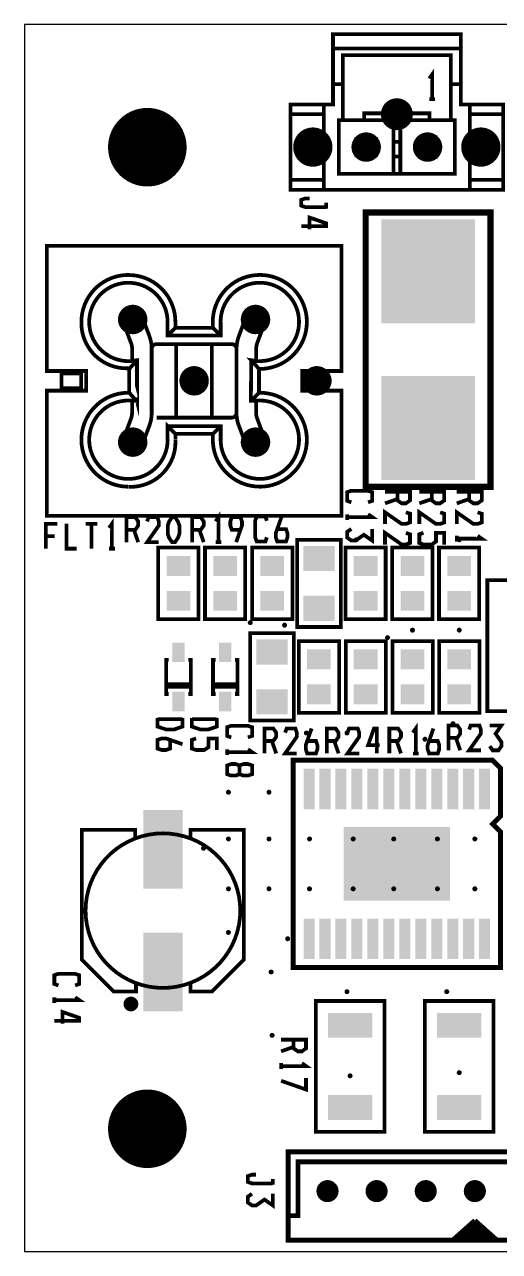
# Model space of a CAD drawing. Extents: x -5 to 195, y -5 to 45.
# Drawn here: x -5 to 14.34, y -5 to 45 of the extents above; entities that cross this region are included whole.
import ezdxf

# ---------------------------------------------------------------- set-up
doc = ezdxf.new("R2010")
doc.units = 0
doc.header["$MEASUREMENT"] = 0
doc.layers.get('0').update_dxf_attribs({"linetype": 'CONTINUOUS'})
for name, color, linetype in [('22-304-1_DRD', 7, 'CONTINUOUS'), ('22-304-1_SPT', 254, 'CONTINUOUS'), ('22-304-1_SST', 1, 'CONTINUOUS'), ('THRUHOLE_NPT', 11, 'CONTINUOUS'), ('THRUHOLE_TAP', 13, 'CONTINUOUS')]:
    doc.layers.add(name, color=color, linetype=linetype)

# ---------------------------------------------------------------- blocks, each defined once
blk = doc.blocks.new('RECTANGLE_3')
blk.add_solid([(0.4826, 0.4064), (0.4826, -0.4064), (-0.4826, 0.4064), (-0.4826, -0.4064)])
blk = doc.blocks.new('RECTANGLE_5')
blk.add_solid([(0.4826, 0.4064), (0.4826, -0.4064), (-0.4826, 0.4064), (-0.4826, -0.4064)])
blk = doc.blocks.new('RECTANGLE_7')
blk.add_solid([(0.63627, 0.51308), (0.63627, -0.51308), (-0.63627, 0.51308), (-0.63627, -0.51308)])
blk = doc.blocks.new('RECTANGLE_8')
blk.add_solid([(0.8001, 1.6002), (0.8001, -1.6002), (-0.8001, 1.6002), (-0.8001, -1.6002)])
blk = doc.blocks.new('RECTANGLE_9')
blk.add_solid([(0.9017, 0.508), (0.9017, -0.508), (-0.9017, 0.508), (-0.9017, -0.508)])
blk = doc.blocks.new('RECTANGLE_13')
blk.add_solid([(0.25019, 0.40005), (0.25019, -0.40005), (-0.25019, 0.40005), (-0.25019, -0.40005)])
blk = doc.blocks.new('RECTANGLE_16')
blk.add_solid([(1.905, 2.1209), (1.905, -2.1209), (-1.905, 2.1209), (-1.905, -2.1209)])
blk = doc.blocks.new('RECTANGLE_38')
blk.add_solid([(2.16027, 1.49987), (2.16027, -1.49987), (-2.16027, 1.49987), (-2.16027, -1.49987)])
blk = doc.blocks.new('RECTANGLE_39')
blk.add_solid([(0.22479, 0.82423), (0.22479, -0.82423), (-0.22479, 0.82423), (-0.22479, -0.82423)])
blk = doc.blocks.new('ROUND_19')
at = {"const_width": 0.65024}
blk.add_lwpolyline([(-0.32512, 0, 1), (0.32512, 0, 1)], format="xyb", close=True, dxfattribs=at)
blk = doc.blocks.new('ROUND_1')
at = {"const_width": 1.6002}
blk.add_lwpolyline([(-0.8001, 0, 1), (0.8001, 0, 1)], format="xyb", close=True, dxfattribs=at)
blk = doc.blocks.new('ROUND_88')
at = {"const_width": 0.10033}
blk.add_lwpolyline([(-0.050164, 0, 1), (0.050164, 0, 1)], format="xyb", close=True, dxfattribs=at)
blk = doc.blocks.new('ROUND_89')
at = {"const_width": 0.59944}
blk.add_lwpolyline([(-0.29972, 0, 1), (0.29972, 0, 1)], format="xyb", close=True, dxfattribs=at)
blk = doc.blocks.new('ROUND_91')
at = {"const_width": 0.8001}
blk.add_lwpolyline([(-0.40005, 0, 1), (0.40005, 0, 1)], format="xyb", close=True, dxfattribs=at)
blk = doc.blocks.new('ROUND_92')
at = {"const_width": 0.44958}
blk.add_lwpolyline([(-0.22479, 0, 1), (0.22479, 0, 1)], format="xyb", close=True, dxfattribs=at)

msp = doc.modelspace()

# ---------------------------------------------------------------- linework, layer by layer
at = {"layer": '22-304-1_DRD'}
for p, q in [((78.99908, 44.99864), (-4.99872, 44.99864)), ((-4.99872, 44.99864), (-4.99872, -4.99872)), ((-4.99872, -4.99872), (195.00088, -4.99872))]:
    msp.add_line(p, q, dxfattribs=at)
at = {"layer": '22-304-1_SST'}
for points, const_width in [([(7.55904, 44.02582), (7.55904, 44.60494), (12.76096, 44.60494), (12.76096, 44.02582)], 0.1524), ([(7.19074, 38.66896), (5.8293, 38.66896), (5.8293, 38.2651), (7.19074, 38.2651), (7.19074, 41.7449), (7.55904, 41.7449), (7.55904, 42.56532), (7.96036, 42.56532), (7.96036, 43.75404), (12.35964, 43.75404), (12.35964, 42.56532), (12.76096, 42.56532), (12.76096, 44.02582), (7.55904, 44.02582), (7.55904, 42.56532)], 0.1524), ([(11.60018, 41.95318), (11.60018, 42.96918), (11.4808, 42.799)], 0.1524), ([(12.35964, 42.56532), (12.35964, 41.09974), (12.51966, 41.09974), (12.51966, 38.91026), (7.80034, 38.91026), (7.80034, 41.09974), (7.96036, 41.09974), (8.82904, 41.09974), (10.0203, 41.09974), (10.0203, 40.2209), (10.0203, 39.61892), (10.2997, 39.61892), (10.2997, 40.2209), (10.0203, 40.2209)], 0.1524), ([(7.96036, 42.56532), (7.96036, 41.09974)], 0.1524), ([(12.76096, 42.56532), (12.76096, 41.7449), (13.12926, 41.7449)], 0.1524), ([(11.71702, 41.95318), (11.4808, 41.95318)], 0.1524), ([(7.19074, 41.34104), (5.8293, 41.34104), (5.8293, 41.7449), (7.19074, 41.7449)], 0.1524), ([(13.12926, 38.66896), (14.4907, 38.66896), (14.4907, 41.34104), (14.4907, 41.7449), (13.12926, 41.7449), (13.12926, 38.2651), (14.4907, 38.2651), (14.4907, 38.66896)], 0.1524), ([(5.8293, 41.34104), (5.8293, 38.66896)], 0.1524), ([(8.82904, 41.09974), (8.82904, 41.37914), (11.49096, 41.37914), (11.49096, 41.09974)], 0.1524), ([(12.35964, 41.09974), (11.49096, 41.09974), (10.2997, 41.09974), (10.2997, 40.2209)], 0.1524), ([(13.12926, 41.34104), (14.4907, 41.34104)], 0.1524), ([(11.72718, 40.3225), (11.09218, 40.3225), (11.09218, 39.6875), (11.24204, 39.83736), (11.57732, 39.83736), (11.72718, 39.6875), (11.72718, 40.3225), (11.57732, 40.17264), (11.57732, 39.83736)], 0.1524), ([(8.74268, 40.17264), (8.59282, 40.3225), (9.22782, 40.3225), (9.07796, 40.17264), (8.74268, 40.17264), (8.74268, 39.83736), (8.59282, 39.6875), (9.22782, 39.6875), (9.07796, 39.83736), (8.74268, 39.83736)], 0.1524), ([(8.59282, 39.6875), (8.59282, 40.3225)], 0.1524), ([(9.07796, 40.17264), (9.07796, 39.83736)], 0.1524), ([(9.22782, 39.6875), (9.22782, 40.3225)], 0.1524), ([(11.09218, 40.3225), (11.24204, 40.17264), (11.57732, 40.17264)], 0.1524), ([(11.24204, 40.17264), (11.24204, 39.83736)], 0.1524), ([(10.0203, 39.61892), (10.0203, 38.91026)], 0.1524), ([(10.2997, 39.61892), (10.2997, 38.91026)], 0.1524), ([(11.09218, 39.6875), (11.72718, 39.6875)], 0.1524), ([(13.12926, 38.2651), (7.19074, 38.2651)], 0.1524), ([(6.604, 37.91458), (6.43382, 37.91458), (6.26618, 37.85362), (6.26618, 37.6174), (6.43382, 37.55898), (7.28218, 37.55898)], 0.1524), ([(7.28218, 37.49802), (7.28218, 37.73678)], 0.1524), ([(6.604, 36.65982), (6.604, 37.1348), (7.28218, 36.89858), (7.28218, 36.7792), (6.26618, 36.7792)], 0.1524), ([(8.89, 37.338), (13.97, 37.338), (13.97, 26.162), (8.89, 26.162), (8.89, 37.338)], 0.254), ([(7.90448, 30.07868), (6.30428, 30.07868), (6.30428, 30.87878), (7.90448, 30.87878), (7.90448, 35.9791), (-4.09448, 35.9791), (-4.09448, 30.87878), (-2.49428, 30.87878), (-2.49428, 30.07868), (-4.09448, 30.07868), (-4.09448, 24.9809), (7.90448, 24.9809), (7.90448, 30.07868)], 0.1524), ([(0.08382, 32.30372), (-0.22098, 33.11906)], 0.1524), ([(4.03098, 33.11906), (3.72618, 32.30372)], 0.1524), ([(-2.68478, 32.8803), (-2.68541, 32.83204)], 0.1524), ([(-0.97028, 32.83966), (-0.66548, 32.02432)], 0.1524), ([(0.8255, 32.8803), (0.8255, 32.32658), (2.9845, 32.32658), (2.9845, 32.8803)], 0.1524), ([(0.8255, 32.32658), (1.143, 32.64408)], 0.1524), ([(1.143, 32.8803), (1.143, 32.64408), (2.667, 32.64408), (2.667, 32.8803)], 0.1524), ([(2.667, 32.64408), (2.9845, 32.32658)], 0.1524), ([(4.47548, 32.02432), (4.78028, 32.83966)], 0.1524), ([(0.37846, 31.9786), (1.17856, 31.9786)], 0.1524), ([(3.43154, 31.9786), (1.17856, 31.9786), (1.17856, 28.97886), (0.37846, 28.97886)], 0.1524), ([(2.6289, 28.97886), (2.6289, 29.17952), (2.6289, 31.78048), (2.6289, 31.9786)], 0.1524), ([(-0.61976, 31.78048), (-0.61976, 31.29026)], 0.1524), ([(0.1778, 29.17952), (0.1778, 31.78048)], 0.1524), ([(3.62966, 31.78048), (3.62966, 29.17952)], 0.1524), ([(4.5466, 30.96514), (4.2291, 31.32074), (4.42976, 31.29026), (4.42976, 31.78048)], 0.1524), ([(-0.84074, 30.988), (-0.76207, 30.98968)], 0.1524), ([(-0.4191, 31.32074), (-0.7366, 30.96514), (-0.7366, 29.99486), (-0.4191, 29.63672)], 0.1524), ([(-0.61976, 29.66974), (-0.4572, 29.6672), (-0.4318, 29.6926), (-0.4191, 29.6418), (-0.4191, 31.32074), (-0.61976, 31.29026)], 0.1524), ([(-0.61976, 31.29026), (-0.56653, 31.29618)], 0.1524), ([(4.2291, 31.32074), (4.2164, 29.66974), (4.42976, 29.66974)], 0.1524), ([(4.5466, 30.96514), (4.5466, 29.99486), (4.2672, 29.71546)], 0.1524), ([(4.37642, 31.29534), (4.42968, 31.28942)], 0.1524), ([(4.5466, 30.96514), (4.57962, 30.96486)], 0.1524), ([(-2.69494, 30.18028), (-3.49504, 30.18028), (-3.49504, 30.77972), (-2.69494, 30.77972), (-2.69494, 30.18028)], 0.1524), ([(-3.39598, 30.77972), (-3.39598, 30.87878)], 0.1524), ([(7.30504, 30.18028), (6.50494, 30.18028), (6.50494, 30.77972), (7.30504, 30.77972), (7.30504, 30.18028)], 0.1524), ([(7.20598, 30.87878), (7.20598, 30.77972)], 0.1524), ([(-3.39598, 30.07868), (-3.39598, 30.18028)], 0.1524), ([(-0.7366, 29.99486), (-0.76959, 29.99401)], 0.1524), ([(7.20598, 30.18028), (7.20598, 30.07868)], 0.1524), ([(-0.61976, 29.66974), (-0.61976, 29.17952)], 0.1524), ([(4.42976, 29.66974), (4.42976, 29.17952)], 0.1524), ([(-0.66548, 28.93568), (-0.97028, 28.12034)], 0.1524), ([(3.43154, 28.97886), (2.6289, 28.97886), (1.17856, 28.97886)], 0.1524), ([(4.47548, 28.93568), (4.78028, 28.12034)], 0.1524), ([(-0.22098, 27.84094), (0.08382, 28.65374)], 0.1524), ([(1.143, 28.0797), (1.143, 28.31592), (0.8255, 28.63342), (0.8255, 28.0797)], 0.1524), ([(2.9845, 28.0797), (2.9845, 28.63342), (0.8255, 28.63342)], 0.1524), ([(1.143, 28.31592), (2.667, 28.31592), (2.9845, 28.63342)], 0.1524), ([(4.03098, 27.84094), (3.72618, 28.65374)], 0.1524), ([(1.14554, 27.98318), (1.14361, 28.06703)], 0.1524), ([(2.667, 28.0797), (2.667, 28.31592)], 0.1524), ([(-0.762, 26.162), (-0.67818, 26.16007)], 0.1524), ([(8.30834, 25.527), (8.13816, 25.58796), (8.13816, 25.94356), (8.30834, 26.00198), (8.98652, 26.00198), (9.15416, 25.94356), (9.15416, 25.58796), (8.98652, 25.527)], 0.1524), ([(10.1854, 25.96134), (10.1854, 25.60574), (10.35558, 25.48636), (10.52576, 25.48636), (10.6934, 25.60574), (10.6934, 25.96134), (9.6774, 25.96134)], 0.1524), ([(11.5824, 25.96134), (11.5824, 25.60574), (11.75258, 25.48636), (11.92276, 25.48636), (12.0904, 25.60574), (12.0904, 25.96134), (11.0744, 25.96134)], 0.1524), ([(13.1064, 25.96134), (13.1064, 25.60574), (13.27658, 25.48636), (13.44676, 25.48636), (13.6144, 25.60574), (13.6144, 25.96134), (12.5984, 25.96134)], 0.1524), ([(10.1854, 25.66416), (9.6774, 25.48636)], 0.1524), ([(11.5824, 25.66416), (11.0744, 25.48636)], 0.1524), ([(13.1064, 25.66416), (12.5984, 25.48636)], 0.1524), ([(2.8956, 23.90394), (2.8956, 24.91994), (2.77876, 24.74976)], 0.1524), ([(4.86664, 24.10206), (4.80822, 23.93188), (4.45262, 23.93188), (4.39166, 24.10206), (4.39166, 24.7777), (4.45262, 24.94788), (4.80822, 24.94788), (4.86664, 24.7777)], 0.1524), ([(5.29082, 24.43988), (5.64642, 24.43988), (5.70484, 24.2697), (5.70484, 24.10206), (5.64642, 23.93188), (5.29082, 23.93188), (5.22986, 24.10206), (5.22986, 24.2697), (5.46862, 24.94788)], 0.1524), ([(8.13816, 24.80818), (8.13816, 25.0444)], 0.1524), ([(8.13816, 24.92756), (9.15416, 24.92756), (8.98652, 25.0444)], 0.1524), ([(9.6774, 24.64816), (9.6774, 25.12314), (10.35558, 24.64816), (10.52576, 24.64816), (10.6934, 24.70912), (10.6934, 25.06472), (10.52576, 25.12314)], 0.1524), ([(11.0744, 24.64816), (11.0744, 25.12314), (11.75258, 24.64816), (11.92276, 24.64816), (12.0904, 24.70912), (12.0904, 25.06472), (11.92276, 25.12314)], 0.1524), ([(12.5984, 24.64816), (12.5984, 25.12314), (13.27658, 24.64816), (13.44676, 24.64816), (13.6144, 24.70912), (13.6144, 25.06472), (13.44676, 25.12314)], 0.1524), ([(-4.13258, 23.63978), (-4.13258, 24.65578), (-3.6576, 24.65578)], 0.1524), ([(-2.87782, 23.63978), (-3.29438, 23.63978), (-3.29438, 24.65578)], 0.1524), ([(-2.03962, 24.65578), (-2.5146, 24.65578)], 0.1524), ([(-2.27838, 23.63978), (-2.27838, 24.65578)], 0.1524), ([(-1.44018, 23.63978), (-1.44018, 24.65578), (-1.55702, 24.4856)], 0.1524), ([(-0.84582, 24.41194), (-0.49022, 24.41194), (-0.37084, 24.58212), (-0.37084, 24.74976), (-0.49022, 24.91994), (-0.84582, 24.91994), (-0.84582, 23.90394)], 0.1524), ([(0.46736, 23.90394), (-0.00762, 23.90394), (0.46736, 24.58212), (0.46736, 24.74976), (0.4064, 24.91994), (0.0508, 24.91994), (-0.00762, 24.74976)], 0.1524), ([(1.00838, 23.90394), (0.889, 24.07412), (0.83058, 24.24176), (0.83058, 24.58212), (0.889, 24.74976), (1.00838, 24.91994), (1.12776, 24.91994), (1.2446, 24.74976), (1.30556, 24.58212), (1.30556, 24.24176), (1.2446, 24.07412), (1.12776, 23.90394), (1.00838, 23.90394)], 0.1524), ([(1.82118, 24.41194), (2.17678, 24.41194), (2.29616, 24.58212), (2.29616, 24.74976), (2.17678, 24.91994), (1.82118, 24.91994), (1.82118, 23.90394)], 0.1524), ([(3.79476, 24.41194), (3.43916, 24.41194), (3.3782, 24.58212), (3.3782, 24.74976), (3.43916, 24.91994), (3.79476, 24.91994), (3.85318, 24.74976), (3.85318, 24.58212), (3.61696, 23.90394)], 0.1524), ([(8.30834, 24.44496), (8.13816, 24.32558), (8.13816, 24.08936), (8.30834, 23.96998), (8.47852, 23.96998), (8.81634, 24.2062), (9.15416, 23.96998), (9.15416, 24.44496)], 0.1524), ([(-3.77698, 24.14778), (-4.13258, 24.14778)], 0.1524), ([(-0.54864, 24.41194), (-0.37084, 23.90394)], 0.1524), ([(2.11836, 24.41194), (2.29616, 23.90394)], 0.1524), ([(7.874, 20.447), (7.874, 24.003), (6.096, 24.003), (6.096, 20.447), (7.874, 20.447)], 0.1524), ([(9.6774, 23.80996), (9.6774, 24.28494), (10.35558, 23.80996), (10.52576, 23.80996), (10.6934, 23.87092), (10.6934, 24.22652), (10.52576, 24.28494)], 0.1524), ([(11.24458, 24.28494), (11.0744, 24.22652), (11.0744, 23.87092), (11.24458, 23.80996), (11.5824, 23.80996), (11.75258, 23.92934), (11.75258, 24.28494), (12.0904, 24.28494), (12.0904, 23.80996)], 0.1524), ([(12.5984, 23.92934), (12.5984, 24.16556)], 0.1524), ([(12.5984, 24.04872), (13.6144, 24.04872), (13.44676, 24.16556)], 0.1524), ([(-1.3208, 23.63978), (-1.55702, 23.63978)], 0.1524), ([(0.4445, 23.6855), (0.4445, 20.7645), (2.0828, 20.7645), (2.0828, 23.6855), (0.4445, 23.6855)], 0.1524), ([(2.3495, 23.6855), (2.3495, 20.7645), (3.9878, 20.7645), (3.9878, 23.6855), (2.3495, 23.6855)], 0.1524), ([(3.01498, 23.90394), (2.77876, 23.90394)], 0.1524), ([(5.9055, 20.7645), (5.9055, 23.6855), (4.2672, 23.6855), (4.2672, 20.7645), (5.9055, 20.7645)], 0.1524), ([(8.0645, 23.6855), (8.0645, 20.7645), (9.7028, 20.7645), (9.7028, 23.6855), (8.0645, 23.6855)], 0.1524), ([(9.9695, 23.6855), (9.9695, 20.7645), (11.6078, 20.7645), (11.6078, 23.6855), (9.9695, 23.6855)], 0.1524), ([(11.8745, 23.6855), (11.8745, 20.7645), (13.5128, 20.7645), (13.5128, 23.6855), (11.8745, 23.6855)], 0.1524), ([(13.843, 22.352), (16.637, 22.352), (16.637, 17.018), (13.843, 17.018), (13.843, 22.352)], 0.1524), ([(4.191, 20.193), (4.191, 16.637), (5.969, 16.637), (5.969, 20.193), (4.191, 20.193)], 0.1524), ([(7.8105, 16.9545), (7.8105, 19.8755), (6.1722, 19.8755), (6.1722, 16.9545), (7.8105, 16.9545)], 0.1524), ([(9.7155, 16.9545), (9.7155, 19.8755), (8.0772, 19.8755), (8.0772, 16.9545), (9.7155, 16.9545)], 0.1524), ([(11.6205, 16.9545), (11.6205, 19.8755), (9.9822, 19.8755), (9.9822, 16.9545), (11.6205, 16.9545)], 0.1524), ([(13.5255, 16.9545), (13.5255, 19.8755), (11.8872, 19.8755), (11.8872, 16.9545), (13.5255, 16.9545)], 0.1524), ([(0.87122, 19.1135), (0.76962, 19.1135), (0.76962, 17.7165), (0.87122, 17.7165)], 0.1524), ([(1.66878, 17.7165), (1.77038, 17.7165), (1.77038, 19.1135), (1.66878, 19.1135)], 0.1524), ([(2.77622, 19.1135), (2.67462, 19.1135), (2.67462, 17.7165), (2.77622, 17.7165)], 0.1524), ([(3.57378, 17.7165), (3.67538, 17.7165), (3.67538, 19.1135), (3.57378, 19.1135)], 0.1524), ([(0.76962, 18.01622), (0.76962, 18.11528), (1.77038, 18.11528), (1.77038, 18.01622), (0.76962, 18.01622)], 0.1524), ([(2.67462, 18.01622), (2.67462, 18.11528), (3.67538, 18.11528), (3.67538, 18.01622), (2.67462, 18.01622)], 0.1524), ([(0.41656, 16.74622), (0.41656, 16.39062), (0.75692, 16.27378), (1.09474, 16.27378), (1.43256, 16.39062), (1.43256, 16.74622)], 0.1524), ([(0.41656, 16.6878), (1.43256, 16.6878)], 0.1524), ([(1.81356, 16.74622), (1.81356, 16.39062), (2.15392, 16.27378), (2.49174, 16.27378), (2.82956, 16.39062), (2.82956, 16.74622)], 0.1524), ([(1.81356, 16.6878), (2.82956, 16.6878)], 0.1524), ([(3.4163, 15.94866), (3.24866, 16.00962), (3.24866, 16.36522), (3.4163, 16.42364), (4.09448, 16.42364), (4.26466, 16.36522), (4.26466, 16.00962), (4.09448, 15.94866)], 0.1524), ([(10.92962, 15.29588), (10.92962, 16.31188), (10.81024, 16.1417)], 0.1524), ([(12.26566, 15.93088), (12.62126, 15.93088), (12.74064, 16.10106), (12.74064, 16.2687), (12.62126, 16.43888), (12.26566, 16.43888), (12.26566, 15.42288)], 0.1524), ([(13.57884, 15.42288), (13.10386, 15.42288), (13.57884, 16.10106), (13.57884, 16.2687), (13.52042, 16.43888), (13.16482, 16.43888), (13.10386, 16.2687)], 0.1524), ([(13.94206, 15.59306), (14.06144, 15.42288), (14.29766, 15.42288), (14.41704, 15.59306), (14.41704, 15.7607), (14.18082, 16.10106), (14.41704, 16.43888), (13.94206, 16.43888)], 0.1524), ([(4.77266, 15.80388), (5.12826, 15.80388), (5.24764, 15.97406), (5.24764, 16.1417), (5.12826, 16.31188), (4.77266, 16.31188), (4.77266, 15.29588)], 0.1524), ([(6.08584, 15.29588), (5.61086, 15.29588), (6.08584, 15.97406), (6.08584, 16.1417), (6.02742, 16.31188), (5.67182, 16.31188), (5.61086, 16.1417)], 0.1524), ([(6.51002, 15.80388), (6.86562, 15.80388), (6.92404, 15.6337), (6.92404, 15.46606), (6.86562, 15.29588), (6.51002, 15.29588), (6.44906, 15.46606), (6.44906, 15.6337), (6.68782, 16.31188)], 0.1524), ([(7.31266, 15.80388), (7.66826, 15.80388), (7.78764, 15.97406), (7.78764, 16.1417), (7.66826, 16.31188), (7.31266, 16.31188), (7.31266, 15.29588)], 0.1524), ([(8.62584, 15.29588), (8.15086, 15.29588), (8.62584, 15.97406), (8.62584, 16.1417), (8.56742, 16.31188), (8.21182, 16.31188), (8.15086, 16.1417)], 0.1524), ([(9.46404, 15.6337), (8.98906, 15.6337), (9.22782, 16.31188), (9.34466, 16.31188), (9.34466, 15.29588)], 0.1524), ([(9.85266, 15.80388), (10.20826, 15.80388), (10.32764, 15.97406), (10.32764, 16.1417), (10.20826, 16.31188), (9.85266, 16.31188), (9.85266, 15.29588)], 0.1524), ([(11.47064, 15.80388), (11.82624, 15.80388), (11.88466, 15.6337), (11.88466, 15.46606), (11.82624, 15.29588), (11.47064, 15.29588), (11.41222, 15.46606), (11.41222, 15.6337), (11.64844, 16.31188)], 0.1524), ([(12.56284, 15.93088), (12.74064, 15.42288)], 0.1524), ([(0.92456, 15.8496), (0.92456, 15.494), (0.75692, 15.43558), (0.58674, 15.43558), (0.41656, 15.494), (0.41656, 15.8496), (0.58674, 15.90802), (0.75692, 15.90802), (1.43256, 15.6718)], 0.1524), ([(1.98374, 15.90802), (1.81356, 15.8496), (1.81356, 15.494), (1.98374, 15.43558), (2.32156, 15.43558), (2.49174, 15.55242), (2.49174, 15.90802), (2.82956, 15.90802), (2.82956, 15.43558)], 0.1524), ([(3.24866, 15.22984), (3.24866, 15.46606)], 0.1524), ([(3.24866, 15.34922), (4.26466, 15.34922), (4.09448, 15.46606)], 0.1524), ([(5.06984, 15.80388), (5.24764, 15.29588)], 0.1524), ([(7.60984, 15.80388), (7.78764, 15.29588)], 0.1524), ([(10.14984, 15.80388), (10.32764, 15.29588)], 0.1524), ([(5.93598, 6.57098), (14.38402, 6.57098), (14.38402, 12.09548), (14.0589, 12.4206), (14.38402, 12.74572), (14.38402, 14.6939), (14.0589, 15.01902), (5.93598, 15.01902), (5.93598, 6.57098)], 0.20066), ([(11.04646, 15.29588), (10.81024, 15.29588)], 0.1524), ([(3.75666, 14.45006), (3.9243, 14.39164), (4.09448, 14.39164), (4.26466, 14.45006), (4.26466, 14.80566), (4.09448, 14.86662), (3.9243, 14.86662), (3.75666, 14.80566), (3.75666, 14.45006), (3.58648, 14.39164), (3.4163, 14.39164), (3.24866, 14.45006), (3.24866, 14.80566), (3.4163, 14.86662), (3.58648, 14.86662), (3.75666, 14.80566)], 0.1524), ([(-0.46228, 5.8928), (-0.46228, 5.59308), (-1.36398, 5.59308), (-2.66192, 6.89102), (-2.66192, 12.18692), (-0.49276, 12.18692), (-0.49276, 11.87704)], 0.1524), ([(1.76276, 5.88264), (1.76276, 5.59308), (2.63398, 5.59308), (3.93192, 6.89102), (3.93192, 12.18692), (1.7526, 12.18692), (1.7526, 11.84656)], 0.1524), ([(-3.6195, 5.842), (-3.78714, 5.90296), (-3.78714, 6.25856), (-3.6195, 6.31698), (-2.94132, 6.31698), (-2.77114, 6.25856), (-2.77114, 5.90296), (-2.94132, 5.842)], 0.1524), ([(-3.78714, 5.12318), (-3.78714, 5.3594)], 0.1524), ([(-3.78714, 5.24256), (-2.77114, 5.24256), (-2.94132, 5.3594)], 0.1524), ([(-0.4445, 5.10032), (-0.89154, 5.10032)], 0.1524), ([(-0.48006, 4.96316), (-0.85598, 4.96316)], 0.1524), ([(-0.50546, 5.23748), (-0.83312, 5.23748)], 0.1524), ([(-0.78994, 5.27304), (-0.78994, 4.89712)], 0.1524), ([(-0.65278, 5.3086), (-0.65278, 4.86156)], 0.1524), ([(-0.51562, 5.24764), (-0.51562, 4.91998)], 0.1524), ([(9.652, -0.127), (6.858, -0.127), (6.858, 5.207), (9.652, 5.207), (9.652, -0.127)], 0.1524), ([(14.097, -0.127), (11.303, -0.127), (11.303, 5.207), (14.097, 5.207), (14.097, -0.127)], 0.1524), ([(-3.44932, 4.28498), (-3.44932, 4.75996), (-2.77114, 4.5212), (-2.77114, 4.40436), (-3.78714, 4.40436)], 0.1524), ([(5.95376, 3.6322), (5.95376, 3.2766), (6.12394, 3.15722), (6.29412, 3.15722), (6.46176, 3.2766), (6.46176, 3.6322), (5.44576, 3.6322)], 0.1524), ([(5.95376, 3.33502), (5.44576, 3.15722)], 0.1524), ([(5.44576, 2.4384), (5.44576, 2.67462)], 0.1524), ([(5.44576, 2.55524), (6.46176, 2.55524), (6.29412, 2.67462)], 0.1524), ([(5.44576, 1.9558), (6.46176, 1.6002), (6.46176, 2.07264)], 0.1524), ([(5.73532, -4.53898), (15.53464, -4.53898), (15.53464, -0.9398), (5.73532, -0.9398), (5.73532, -4.53898)], 0.20066), ([(15.53464, -3.54076), (15.13332, -3.54076), (15.13332, -1.34112), (6.1341, -1.34112), (6.1341, -3.54076), (5.73532, -3.54076)], 0.20066), ([(4.42976, -1.86944), (4.26212, -1.86944), (4.09194, -1.92786), (4.09194, -2.16662), (4.26212, -2.22504), (5.10794, -2.22504)], 0.1524), ([(5.10794, -2.28346), (5.10794, -2.04724)], 0.1524), ([(4.26212, -2.64922), (4.09194, -2.76606), (4.09194, -3.00482), (4.26212, -3.12166), (4.42976, -3.12166), (4.77012, -2.88544), (5.10794, -3.12166), (5.10794, -2.64922)], 0.1524), ([(13.335, -3.73888), (12.43584, -4.53898)], 0.20066), ([(12.96162, -4.06908), (12.96162, -4.53898)], 0.20066), ([(13.6398, -4.01066), (13.02766, -4.01066)], 0.20066), ([(13.14196, -3.90906), (13.14196, -4.53898)], 0.20066), ([(13.43914, -3.83032), (13.23086, -3.83032)], 0.20066), ([(13.3223, -3.74904), (13.3223, -4.53898)], 0.20066), ([(13.335, -3.73888), (14.23416, -4.53898)], 0.20066), ([(13.50264, -3.88874), (13.50264, -4.53898)], 0.20066), ([(13.68298, -4.04876), (13.68298, -4.53898)], 0.20066), ([(12.5349, -4.53898), (12.43584, -4.53898)], 0.20066), ([(14.23416, -4.53898), (12.5349, -4.53898)], 0.20066), ([(12.60348, -4.38912), (12.60348, -4.53898)], 0.20066), ([(14.04366, -4.37134), (12.6238, -4.37134)], 0.20066), ([(12.78382, -4.2291), (12.78382, -4.53898)], 0.20066), ([(13.843, -4.191), (12.827, -4.191)], 0.20066), ([(13.86078, -4.20878), (13.86078, -4.53898)], 0.20066), ([(14.04112, -4.3688), (14.04112, -4.53898)], 0.20066)]:
    msp.add_lwpolyline(points, dxfattribs=dict(at, const_width=const_width))
at = {"layer": '22-304-1_SST', "const_width": 0.1524}
for points in [[(-0.76962, 34.79546, 0.4142136), (-2.68478, 32.8803)], [(-0.76962, 34.47796, 0.4142136), (-2.36728, 32.8803)], [(1.143, 32.8803, 0.4142136), (-0.76962, 34.79292)], [(0.8255, 32.8803, 0.4142136), (-0.76962, 34.47542)], [(4.57962, 34.79546, 0.4142136), (2.66446, 32.8803)], [(4.57962, 34.47796, 0.4142136), (2.98196, 32.8803)], [(6.49478, 32.8803, 0.4142136), (4.57962, 34.79546)], [(6.17728, 32.8803, 0.4142136), (4.57962, 34.47796)], [(-0.59436, 33.38068, 0.4142136), (-0.99568, 32.97936)], [(-0.99568, 32.97936, 0.0891878), (-0.97054, 32.83956)], [(-0.22098, 33.11906, 0.3128383), (-0.59436, 33.37814)], [(4.40436, 33.38068, 0.3128427), (4.03098, 33.11906)], [(4.80568, 32.97936, 0.4142136), (4.40436, 33.38068)], [(4.78028, 32.83966, 0.0891867), (4.8054, 32.97936)], [(-2.68478, 32.83204, 0.4142136), (-0.84074, 30.988)], [(-2.36728, 32.8803, 0.4142136), (-0.76962, 31.28264)], [(4.57962, 31.28264, 0.4142136), (6.17728, 32.8803)], [(4.57962, 30.96514, 0.4142136), (6.49478, 32.8803)], [(-0.61976, 31.78048, 0.0892907), (-0.66377, 32.02496)], [(0.1778, 31.78048, 0.0893841), (0.08353, 32.30361)], [(0.37846, 31.9786, 0.4142136), (0.18034, 31.78048)], [(3.62966, 31.78048, 0.4142136), (3.43154, 31.9786)], [(3.72618, 32.30372, 0.0893842), (3.63189, 31.78048)], [(4.47548, 32.02432, 0.0892911), (4.43159, 31.78048)], [(-0.76962, 31.28264, 0.0234972), (-0.61971, 31.28969)], [(-0.56642, 31.29534, 0.0233974), (-0.41922, 31.32126)], [(4.42976, 31.29026, 0.0234972), (4.57962, 31.28321)], [(-0.76962, 29.99486, 0.4142136), (-2.68478, 28.0797)], [(6.49478, 28.0797, 0.4142136), (4.57962, 29.99486)], [(-0.76962, 29.67736, 0.4142136), (-2.36728, 28.0797)], [(-0.61976, 29.66974, 0.0234972), (-0.76962, 29.67679)], [(4.57962, 29.67736, 0.0234973), (4.42971, 29.67031)], [(6.17728, 28.0797, 0.4142136), (4.57962, 29.67736)], [(-0.66548, 28.93568, 0.0892911), (-0.62159, 29.17952)], [(0.08382, 28.65374, 0.0897841), (0.179, 29.17952)], [(3.43154, 28.97886, 0.4142136), (3.6322, 29.17952)], [(3.62966, 29.17952, 0.0897841), (3.72492, 28.65327)], [(4.42976, 29.17952, 0.0892914), (4.47377, 28.93504)], [(-2.68478, 28.0797, 0.4142136), (-0.76962, 26.16454)], [(-2.36728, 28.0797, 0.4142136), (-0.76962, 26.48204)], [(-0.99568, 27.98064, 0.3134484), (-0.73406, 27.60472)], [(-0.97028, 28.12034, 0.0891867), (-0.9954, 27.98064)], [(-0.76962, 26.48204, 0.4142136), (0.82804, 28.0797)], [(-0.67818, 26.15946, 0.4142136), (1.14554, 27.98318)], [(2.667, 28.0797, 0.4142136), (4.57962, 26.16708)], [(2.9845, 28.0797, 0.4142136), (4.57962, 26.48458)], [(4.54406, 27.60472, 0.3134471), (4.80568, 27.98064)], [(4.57962, 26.48204, 0.4142136), (6.17728, 28.0797)], [(4.57962, 26.16454, 0.4142136), (6.49478, 28.0797)], [(4.80568, 27.98064, 0.0891867), (4.78054, 28.12044)], [(-0.73406, 27.60472, 0.0891867), (-0.59436, 27.5796)], [(-0.59436, 27.57932, 0.3128427), (-0.22098, 27.84094)], [(4.03098, 27.84094, 0.3128383), (4.40436, 27.58186)], [(4.40436, 27.57932, 0.0891862), (4.54416, 27.60445)], [(0.635, 12.0396, 0.4142136), (-2.5146, 8.89)], [(3.7846, 8.89, 0.4142136), (0.635, 12.0396)], [(-2.5146, 8.89, 0.4142136), (0.635, 5.7404)], [(0.635, 5.7404, 0.4142136), (3.7846, 8.89)], [(-0.66802, 5.3086, 0.4142136), (-0.89154, 5.08508)], [(-0.89154, 5.08508, 0.4142136), (-0.66802, 4.86156)], [(-0.4445, 5.08508, 0.4142136), (-0.66802, 5.3086)], [(-0.66802, 4.86156, 0.4142136), (-0.4445, 5.08508)]]:
    msp.add_lwpolyline(points, format="xyb", dxfattribs=at)

# ---------------------------------------------------------------- block references
at = {"layer": '22-304-1_SPT'}
for name, p in [('RECTANGLE_16', (11.43, 34.9377)), ('RECTANGLE_16', (11.43, 28.5623)), ('RECTANGLE_7', (6.985, 23.241)), ('RECTANGLE_5', (1.27, 22.9362)), ('RECTANGLE_5', (3.175, 22.9362)), ('RECTANGLE_3', (5.08, 22.9362)), ('RECTANGLE_5', (8.89, 22.9362)), ('RECTANGLE_5', (10.795, 22.9362)), ('RECTANGLE_5', (12.7, 22.9362)), ('RECTANGLE_5', (1.27, 21.5138)), ('RECTANGLE_5', (3.175, 21.5138)), ('RECTANGLE_3', (5.08, 21.5138)), ('RECTANGLE_7', (6.985, 21.209)), ('RECTANGLE_5', (8.89, 21.5138)), ('RECTANGLE_5', (10.795, 21.5138)), ('RECTANGLE_5', (12.7, 21.5138)), ('RECTANGLE_13', (1.27, 19.41576)), ('RECTANGLE_13', (3.175, 19.41576)), ('RECTANGLE_7', (5.08, 19.431)), ('RECTANGLE_5', (6.985, 19.1262)), ('RECTANGLE_5', (8.89, 19.1262)), ('RECTANGLE_5', (10.795, 19.1262)), ('RECTANGLE_5', (12.7, 19.1262)), ('RECTANGLE_5', (6.985, 17.7038)), ('RECTANGLE_5', (8.89, 17.7038)), ('RECTANGLE_5', (10.795, 17.7038)), ('RECTANGLE_5', (12.7, 17.7038)), ('RECTANGLE_13', (1.27, 17.41424)), ('RECTANGLE_13', (3.175, 17.41424)), ('RECTANGLE_7', (5.08, 17.399)), ('RECTANGLE_39', (6.58622, 13.84554)), ('RECTANGLE_39', (7.23392, 13.84554)), ('RECTANGLE_39', (7.88416, 13.84554)), ('RECTANGLE_39', (8.5344, 13.84554)), ('RECTANGLE_39', (9.18464, 13.84554)), ('RECTANGLE_39', (9.83488, 13.84554)), ('RECTANGLE_39', (10.48512, 13.84554)), ('RECTANGLE_39', (11.13536, 13.84554)), ('RECTANGLE_39', (11.7856, 13.84554)), ('RECTANGLE_39', (12.43584, 13.84554)), ('RECTANGLE_39', (13.08354, 13.84554)), ('RECTANGLE_39', (13.73378, 13.84554)), ('RECTANGLE_8', (0.635, 11.38936)), ('RECTANGLE_38', (10.16, 10.795)), ('RECTANGLE_39', (6.58622, 7.74446)), ('RECTANGLE_39', (7.23392, 7.74446)), ('RECTANGLE_39', (7.88416, 7.74446)), ('RECTANGLE_39', (8.5344, 7.74446)), ('RECTANGLE_39', (9.18464, 7.74446)), ('RECTANGLE_39', (9.83488, 7.74446)), ('RECTANGLE_39', (10.48512, 7.74446)), ('RECTANGLE_39', (11.13536, 7.74446)), ('RECTANGLE_39', (11.7856, 7.74446)), ('RECTANGLE_39', (12.43584, 7.74446)), ('RECTANGLE_39', (13.08354, 7.74446)), ('RECTANGLE_39', (13.73378, 7.74446)), ('RECTANGLE_8', (0.635, 6.39064)), ('RECTANGLE_9', (8.255, 4.2164)), ('RECTANGLE_9', (12.7, 4.2164)), ('RECTANGLE_9', (8.255, 0.8636)), ('RECTANGLE_9', (12.7, 0.8636))]:
    msp.add_blockref(name, p, dxfattribs=at)
at = {"layer": 'THRUHOLE_NPT'}
for name, p in [('ROUND_1', (0, 39.99992)), ('ROUND_19', (10.16, 41.34358)), ('ROUND_1', (0, 0))]:
    msp.add_blockref(name, p, dxfattribs=at)
at = {"layer": 'THRUHOLE_TAP'}
for name, p in [('ROUND_91', (6.73862, 40.005)), ('ROUND_89', (8.91032, 40.005)), ('ROUND_89', (11.40968, 40.005)), ('ROUND_91', (13.57884, 40.005)), ('ROUND_89', (-0.59436, 32.97936)), ('ROUND_89', (4.40436, 32.97936)), ('ROUND_89', (1.905, 30.48)), ('ROUND_89', (6.90372, 30.48)), ('ROUND_89', (-0.59436, 27.98064)), ('ROUND_89', (4.40436, 27.98064)), ('ROUND_88', (8.509, 24.003)), ('ROUND_88', (12.7, 24.003)), ('ROUND_88', (4.191, 20.6248)), ('ROUND_88', (5.588, 20.5232)), ('ROUND_88', (9.779, 20.0152)), ('ROUND_88', (10.795, 20.32)), ('ROUND_88', (12.7, 20.32)), ('ROUND_88', (12.446, 16.51)), ('ROUND_88', (6.477, 16.129)), ('ROUND_88', (8.128, 16.129)), ('ROUND_88', (11.303, 15.875)), ('ROUND_88', (3.302, 13.716)), ('ROUND_88', (4.953, 13.716)), ('ROUND_88', (2.286, 11.43)), ('ROUND_88', (3.302, 11.811)), ('ROUND_88', (4.953, 11.811)), ('ROUND_88', (6.604, 11.811)), ('ROUND_88', (8.382, 11.811)), ('ROUND_88', (10.033, 11.811)), ('ROUND_88', (11.811, 11.811)), ('ROUND_88', (13.335, 11.811)), ('ROUND_88', (3.302, 9.779)), ('ROUND_88', (4.953, 9.779)), ('ROUND_88', (6.604, 9.779)), ('ROUND_88', (8.382, 9.779)), ('ROUND_88', (10.033, 9.779)), ('ROUND_88', (11.811, 9.779)), ('ROUND_88', (13.335, 9.779)), ('ROUND_88', (3.302, 8.001)), ('ROUND_88', (5.715, 7.74446)), ('ROUND_88', (5.03936, 6.39064)), ('ROUND_88', (8.128, 5.588)), ('ROUND_88', (12.192, 5.588)), ('ROUND_88', (5.08, 3.81)), ('ROUND_88', (8.255, 2.159)), ('ROUND_88', (12.7, 2.286)), ('ROUND_92', (7.33552, -2.54)), ('ROUND_92', (9.3345, -2.54)), ('ROUND_92', (11.33602, -2.54)), ('ROUND_92', (13.335, -2.54))]:
    msp.add_blockref(name, p, dxfattribs=at)

doc.saveas('drawing.dxf')
